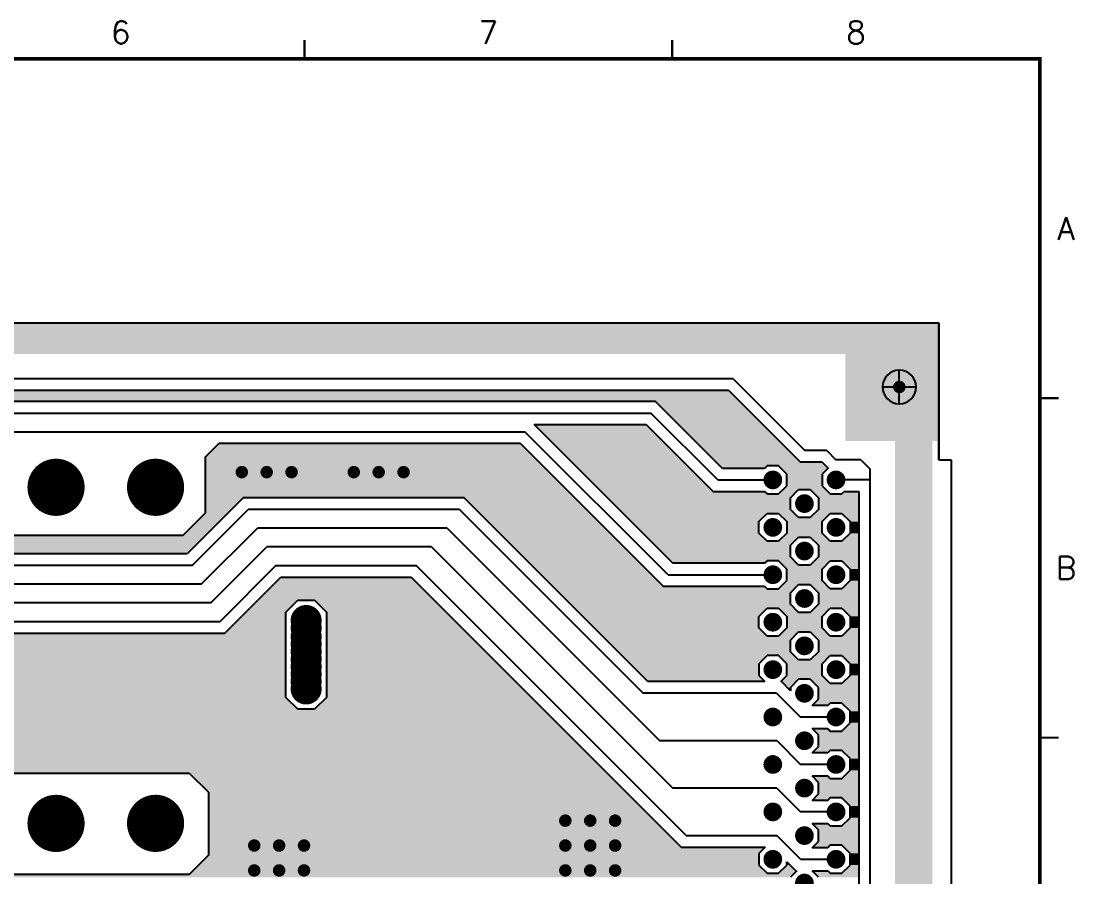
# Model space of a CAD drawing. Extents: x 295 to 953, y 10 to 290.
# Drawn here: x 746.9 to 886.5, y 176.5 to 290 of the extents above; entities that cross this region are included whole.
import ezdxf
from ezdxf.enums import TextEntityAlignment as Align

# ---------------------------------------------------------------- set-up
doc = ezdxf.new("R2010")
doc.units = 0
doc.header["$LTSCALE"] = 5
doc.header["$MEASUREMENT"] = 0
doc.layers.get('0').update_dxf_attribs({"linetype": 'CONTINUOUS', "lineweight": 25})
for name, color, linetype in [('L4-BOTTOM_GBR', 7, 'CONTINUOUS'), ('문자', 4, 'CONTINUOUS'), ('테두리', 3, 'CONTINUOUS')]:
    doc.layers.add(name, color=color, linetype=linetype)
doc.styles.get("Standard").update_dxf_attribs({"font": 'simplex.shx'})

# ---------------------------------------------------------------- blocks, each defined once
blk = doc.blocks.new('C')
at = {"layer": '테두리'}
blk.add_line((405, 285), (405, 15), dxfattribs=at)
for points, const_width in [([(307.5, 287.5), (307.5, 285)], 0.3), ([(356.25, 287.5), (356.25, 285)], 0.3), ([(15, 285), (15, 15), (405, 15), (405, 285), (15, 285)], 0.5), ([(407.5, 240), (405, 240)], 0.3), ([(407.5, 195), (405, 195)], 0.3)]:
    blk.add_lwpolyline(points, dxfattribs=dict(at, const_width=const_width))
at = {"layer": '문자'}
for s, p in [('6', (283.12, 288.5)), ('7', (331.88, 288.5)), ('8', (380.62, 288.5)), ('A', (408.5, 262.5)), ('B', (408.5, 217.5))]:
    blk.add_text(s, height=3, dxfattribs=at).set_placement(p, align=Align.MIDDLE)

msp = doc.modelspace()

# ---------------------------------------------------------------- linework, layer by layer
for points, const_width in [([(863.77, 241.49, -1), (862.94, 241.49, -1)], 0.825), ([(753.43, 228.19, -1), (749.64, 228.19, -1)], 3.79), ([(766.63, 228.19, -1), (762.84, 228.19, -1)], 3.79), ([(776.58, 230.2, -1), (775.75, 230.2, -1)], 0.825), ([(779.88, 230.2, -1), (779.05, 230.2, -1)], 0.825), ([(783.18, 230.2, -1), (782.35, 230.2, -1)], 0.825), ([(791.43, 230.2, -1), (790.6, 230.2, -1)], 0.825), ([(794.73, 230.2, -1), (793.9, 230.2, -1)], 0.825), ([(798.03, 230.2, -1), (797.2, 230.2, -1)], 0.825), ([(847.2, 229.17, -1), (845.96, 229.17, -1)], 1.24), ([(855.58, 229.17, -1), (854.34, 229.17, -1)], 1.24), ([(851.39, 226.03, -1), (850.15, 226.03, -1)], 1.24), ([(847.2, 222.88, -1), (845.96, 222.88, -1)], 1.24), ([(855.58, 222.88, -1), (854.34, 222.88, -1)], 1.24), ([(851.39, 219.74, -1), (850.15, 219.74, -1)], 1.24), ([(847.2, 216.6, -1), (845.96, 216.6, -1)], 1.24), ([(855.58, 216.6, -1), (854.34, 216.6, -1)], 1.24), ([(851.39, 213.45, -1), (850.15, 213.45, -1)], 1.24), ([(785.73, 210.53, -1), (783.67, 210.53, -1)], 2.06), ([(785.73, 209.54, -1), (783.67, 209.54, -1)], 2.06), ([(847.2, 210.31, -1), (845.96, 210.31, -1)], 1.24), ([(855.58, 210.31, -1), (854.34, 210.31, -1)], 1.24), ([(785.73, 208.39, -1), (783.67, 208.39, -1)], 2.06), ([(785.73, 207.4, -1), (783.67, 207.4, -1)], 2.06), ([(785.73, 206.41, -1), (783.67, 206.41, -1)], 2.06), ([(851.39, 207.17, -1), (850.15, 207.17, -1)], 1.24), ([(785.73, 205.42, -1), (783.67, 205.42, -1)], 2.06), ([(785.73, 204.43, -1), (783.67, 204.43, -1)], 2.06), ([(785.73, 203.44, -1), (783.67, 203.44, -1)], 2.06), ([(847.2, 204.02, -1), (845.96, 204.02, -1)], 1.24), ([(855.58, 204.02, -1), (854.34, 204.02, -1)], 1.24), ([(785.73, 202.45, -1), (783.67, 202.45, -1)], 2.06), ([(785.73, 201.46, -1), (783.67, 201.46, -1)], 2.06), ([(851.39, 200.88, -1), (850.15, 200.88, -1)], 1.24), ([(847.2, 197.74, -1), (845.96, 197.74, -1)], 1.24), ([(855.58, 197.74, -1), (854.34, 197.74, -1)], 1.24), ([(851.39, 194.59, -1), (850.15, 194.59, -1)], 1.24), ([(847.2, 191.45, -1), (845.96, 191.45, -1)], 1.24), ([(855.58, 191.45, -1), (854.34, 191.45, -1)], 1.24), ([(851.39, 188.31, -1), (850.15, 188.31, -1)], 1.24), ([(753.43, 183.64, -1), (749.64, 183.64, -1)], 3.79), ([(766.63, 183.64, -1), (762.84, 183.64, -1)], 3.79), ([(847.2, 185.16, -1), (845.96, 185.16, -1)], 1.24), ([(855.58, 185.16, -1), (854.34, 185.16, -1)], 1.24), ([(819.48, 184, -1), (818.65, 184, -1)], 0.825), ([(822.78, 184, -1), (821.95, 184, -1)], 0.825), ([(826.08, 184, -1), (825.25, 184, -1)], 0.825), ([(851.39, 182.02, -1), (850.15, 182.02, -1)], 1.24), ([(778.23, 180.7, -1), (777.4, 180.7, -1)], 0.825), ([(781.53, 180.7, -1), (780.7, 180.7, -1)], 0.825), ([(784.83, 180.7, -1), (784, 180.7, -1)], 0.825), ([(819.48, 180.7, -1), (818.65, 180.7, -1)], 0.825), ([(822.78, 180.7, -1), (821.95, 180.7, -1)], 0.825), ([(826.08, 180.7, -1), (825.25, 180.7, -1)], 0.825), ([(847.2, 178.88, -1), (845.96, 178.88, -1)], 1.24), ([(855.58, 178.88, -1), (854.34, 178.88, -1)], 1.24), ([(778.23, 177.4, -1), (777.4, 177.4, -1)], 0.825), ([(781.53, 177.4, -1), (780.7, 177.4, -1)], 0.825), ([(784.83, 177.4, -1), (784, 177.4, -1)], 0.825), ([(819.48, 177.4, -1), (818.65, 177.4, -1)], 0.825), ([(822.78, 177.4, -1), (821.95, 177.4, -1)], 0.825), ([(826.08, 177.4, -1), (825.25, 177.4, -1)], 0.825), ([(851.39, 175.73, -1), (850.15, 175.73, -1)], 1.24)]:
    msp.add_lwpolyline(points, format="xyb", close=True, dxfattribs=dict(const_width=const_width))
at = {"layer": 'L4-BOTTOM_GBR'}
for p, q in [((508.87, 250), (868.57, 250)), ((868.57, 231.85), (868.57, 250)), ((868.57, 250), (868.57, 231.85)), ((863.35, 239.26), (863.35, 243.71)), ((841.34, 242.57), (526.19, 242.57)), ((841.34, 242.57), (850.83, 233.09)), ((526.82, 241.05), (840.71, 241.05)), ((840.71, 241.05), (850.2, 231.56)), ((861.13, 241.49), (865.58, 241.49)), ((831.04, 239.56), (611.77, 239.56)), ((839.91, 230.69), (831.04, 239.56)), ((612.4, 238.04), (830.41, 238.04)), ((839.28, 229.17), (830.41, 238.04)), ((814.92, 236.51), (829.78, 236.51)), ((833.31, 218.12), (814.92, 236.51)), ((829.78, 236.51), (838.65, 227.64)), ((613.64, 235.56), (813.71, 235.56)), ((832.68, 216.6), (813.71, 235.56)), ((771.34, 232.21), (773.17, 234.04)), ((773.17, 234.04), (813.08, 234.04)), ((813.08, 234.04), (832.05, 215.07)), ((771.34, 224.79), (771.34, 232.21)), ((853.72, 233.09), (850.83, 233.09)), ((853.72, 233.09), (854.95, 231.85)), ((858.25, 231.85), (854.95, 231.85)), ((858.25, 231.85), (859.49, 230.61)), ((868.57, 231.85), (870.22, 231.85)), ((870.22, 231.85), (870.22, 103.15)), ((870.22, 231.85), (870.22, 103.15)), ((845.48, 230.69), (839.91, 230.69)), ((845.81, 231.02), (845.48, 230.69)), ((847.35, 231.02), (845.81, 231.02)), ((848.44, 229.94), (847.35, 231.02)), ((850.2, 231.56), (853.09, 231.56)), ((853.09, 231.56), (853.91, 230.74)), ((853.91, 230.74), (853.11, 229.94)), ((859.49, 229.17), (859.49, 230.61)), ((839.28, 229.17), (846.58, 229.17)), ((848.44, 228.4), (848.44, 229.94)), ((853.11, 229.94), (853.11, 228.4)), ((859.49, 229.17), (854.96, 229.17)), ((859.49, 153.73), (859.49, 229.17)), ((838.65, 227.64), (845.48, 227.64)), ((845.48, 227.64), (845.81, 227.31)), ((847.35, 227.31), (848.44, 228.4)), ((848.92, 226.79), (850, 227.88)), ((850, 227.88), (851.54, 227.88)), ((851.54, 227.88), (852.63, 226.79)), ((853.11, 228.4), (854.19, 227.31)), ((855.73, 227.31), (856.06, 227.64)), ((856.06, 227.64), (857.97, 227.64)), ((857.97, 227.64), (857.97, 155.26)), ((776.36, 226.78), (768.94, 219.35)), ((805.67, 226.78), (776.36, 226.78)), ((830.01, 202.44), (805.67, 226.78)), ((845.81, 227.31), (847.35, 227.31)), ((848.92, 225.26), (848.92, 226.79)), ((852.63, 226.79), (852.63, 225.26)), ((854.19, 227.31), (855.73, 227.31)), ((768.38, 221.83), (771.34, 224.79)), ((769.57, 217.82), (776.99, 225.25)), ((805.04, 225.25), (776.99, 225.25)), ((805.04, 225.25), (829.38, 200.91)), ((850, 224.17), (848.92, 225.26)), ((852.63, 225.26), (851.54, 224.17)), ((844.72, 223.65), (845.81, 224.74)), ((844.72, 222.11), (844.72, 223.65)), ((845.81, 224.74), (847.35, 224.74)), ((847.35, 224.74), (848.44, 223.65)), ((848.44, 223.65), (848.44, 222.11)), ((851.54, 224.17), (850, 224.17)), ((853.11, 223.65), (854.19, 224.74)), ((853.11, 222.11), (853.11, 223.65)), ((854.19, 224.74), (855.73, 224.74)), ((855.73, 224.74), (856.82, 223.65)), ((856.82, 223.65), (856.82, 222.11)), ((770.8, 215.35), (778.23, 222.78)), ((803.39, 222.78), (778.23, 222.78)), ((803.39, 222.78), (831.61, 194.56)), ((845.81, 221.03), (844.72, 222.11)), ((848.44, 222.11), (847.35, 221.03)), ((854.19, 221.03), (853.11, 222.11)), ((856.82, 222.11), (855.73, 221.03)), ((720.84, 221.83), (768.38, 221.83)), ((847.35, 221.03), (845.81, 221.03)), ((848.92, 220.51), (850, 221.6)), ((850, 221.6), (851.54, 221.6)), ((851.54, 221.6), (852.63, 220.51)), ((855.73, 221.03), (854.19, 221.03)), ((768.94, 219.35), (721.94, 219.35)), ((772.04, 212.88), (779.47, 220.3)), ((801.33, 220.3), (779.47, 220.3)), ((801.33, 220.3), (833.34, 188.29)), ((848.92, 218.97), (848.92, 220.51)), ((852.63, 220.51), (852.63, 218.97)), ((769.57, 217.82), (721.3, 217.82)), ((780.7, 217.82), (773.28, 210.4)), ((780.7, 217.82), (799.27, 217.82)), ((835.07, 182.02), (799.27, 217.82)), ((845.48, 218.12), (833.31, 218.12)), ((845.81, 218.45), (845.48, 218.12)), ((847.35, 218.45), (845.81, 218.45)), ((848.44, 217.36), (847.35, 218.45)), ((850, 217.88), (848.92, 218.97)), ((851.54, 217.88), (850, 217.88)), ((852.63, 218.97), (851.54, 217.88)), ((853.11, 217.36), (854.19, 218.45)), ((854.19, 218.45), (855.73, 218.45)), ((855.73, 218.45), (856.82, 217.36)), ((832.68, 216.6), (846.58, 216.6)), ((848.44, 215.83), (848.44, 217.36)), ((853.11, 215.83), (853.11, 217.36)), ((856.82, 217.36), (856.82, 215.83)), ((770.8, 215.35), (720.07, 215.35)), ((773.91, 208.87), (781.34, 216.3)), ((781.34, 216.3), (798.64, 216.3)), ((798.64, 216.3), (834.44, 180.49)), ((832.05, 215.07), (845.48, 215.07)), ((845.48, 215.07), (845.81, 214.74)), ((847.35, 214.74), (848.44, 215.83)), ((848.92, 214.22), (850, 215.31)), ((850, 215.31), (851.54, 215.31)), ((851.54, 215.31), (852.63, 214.22)), ((854.19, 214.74), (853.11, 215.83)), ((856.82, 215.83), (855.73, 214.74)), ((845.81, 214.74), (847.35, 214.74)), ((848.92, 212.68), (848.92, 214.22)), ((852.63, 214.22), (852.63, 212.68)), ((855.73, 214.74), (854.19, 214.74)), ((772.04, 212.88), (718.83, 212.88)), ((782.02, 211.64), (783.59, 213.21)), ((783.59, 213.21), (785.81, 213.21)), ((785.81, 213.21), (787.38, 211.64)), ((850, 211.6), (848.92, 212.68)), ((852.63, 212.68), (851.54, 211.6)), ((782.02, 200.34), (782.02, 211.64)), ((787.38, 211.64), (787.38, 200.34)), ((844.72, 211.08), (845.81, 212.17)), ((844.72, 209.54), (844.72, 211.08)), ((845.81, 212.17), (847.35, 212.17)), ((847.35, 212.17), (848.44, 211.08)), ((848.44, 211.08), (848.44, 209.54)), ((851.54, 211.6), (850, 211.6)), ((853.11, 211.08), (854.19, 212.17)), ((853.11, 209.54), (853.11, 211.08)), ((854.19, 212.17), (855.73, 212.17)), ((855.73, 212.17), (856.82, 211.08)), ((856.82, 211.08), (856.82, 209.54)), ((717.59, 210.4), (773.28, 210.4)), ((845.81, 208.45), (844.72, 209.54)), ((848.44, 209.54), (847.35, 208.45)), ((854.19, 208.45), (853.11, 209.54)), ((856.82, 209.54), (855.73, 208.45)), ((716.96, 208.87), (773.91, 208.87)), ((847.35, 208.45), (845.81, 208.45)), ((848.92, 207.93), (850, 209.02)), ((850, 209.02), (851.54, 209.02)), ((851.54, 209.02), (852.63, 207.93)), ((855.73, 208.45), (854.19, 208.45)), ((848.92, 206.4), (848.92, 207.93)), ((852.63, 207.93), (852.63, 206.4)), ((845.81, 205.88), (844.72, 204.79)), ((847.35, 205.88), (845.81, 205.88)), ((848.44, 204.79), (847.35, 205.88)), ((850, 205.31), (848.92, 206.4)), ((851.54, 205.31), (850, 205.31)), ((852.63, 206.4), (851.54, 205.31)), ((853.11, 204.79), (854.19, 205.88)), ((854.19, 205.88), (855.73, 205.88)), ((855.73, 205.88), (856.82, 204.79)), ((844.72, 204.79), (844.72, 203.25)), ((848.44, 203.25), (848.44, 204.79)), ((853.11, 203.25), (853.11, 204.79)), ((856.82, 204.79), (856.82, 203.25)), ((845.54, 202.44), (830.01, 202.44)), ((844.72, 203.25), (845.54, 202.44)), ((847.62, 202.44), (848.44, 203.25)), ((847.71, 202.44), (847.62, 202.44)), ((848.92, 201.23), (847.71, 202.44)), ((850, 202.74), (848.92, 201.65)), ((851.54, 202.74), (850, 202.74)), ((852.63, 201.65), (851.54, 202.74)), ((854.19, 202.17), (853.11, 203.25)), ((856.82, 203.25), (855.73, 202.17)), ((848.92, 201.65), (848.92, 201.23)), ((852.63, 200.11), (852.63, 201.65)), ((855.73, 202.17), (854.19, 202.17)), ((783.59, 198.77), (782.02, 200.34)), ((787.38, 200.34), (785.81, 198.77)), ((847.08, 200.91), (829.38, 200.91)), ((847.08, 200.91), (850.25, 197.74)), ((851.78, 199.26), (852.63, 200.11)), ((785.81, 198.77), (783.59, 198.77)), ((853.86, 199.26), (851.78, 199.26)), ((854.19, 199.59), (853.86, 199.26)), ((855.73, 199.59), (854.19, 199.59)), ((856.82, 198.51), (855.73, 199.59)), ((856.82, 196.97), (856.82, 198.51)), ((854.96, 197.74), (850.25, 197.74)), ((855.73, 195.88), (856.82, 196.97)), ((851.78, 196.21), (853.86, 196.21)), ((852.63, 195.36), (851.78, 196.21)), ((853.86, 196.21), (854.19, 195.88)), ((854.19, 195.88), (855.73, 195.88)), ((847.14, 194.56), (831.61, 194.56)), ((847.14, 194.56), (850.25, 191.45)), ((852.63, 193.82), (852.63, 195.36)), ((851.78, 192.98), (852.63, 193.82)), ((853.86, 192.98), (851.78, 192.98)), ((854.19, 193.31), (853.86, 192.98)), ((855.73, 193.31), (854.19, 193.31)), ((856.82, 192.22), (855.73, 193.31)), ((854.96, 191.45), (850.25, 191.45)), ((856.82, 190.68), (856.82, 192.22)), ((720.43, 190.31), (769.21, 190.31)), ((769.21, 190.31), (771.75, 187.76)), ((851.78, 189.92), (853.86, 189.92)), ((852.63, 189.08), (851.78, 189.92)), ((853.86, 189.92), (854.19, 189.59)), ((855.73, 189.59), (856.82, 190.68)), ((852.63, 187.54), (852.63, 189.08)), ((854.19, 189.59), (855.73, 189.59)), ((771.75, 187.76), (771.75, 179.41)), ((847.13, 188.29), (833.34, 188.29)), ((847.13, 188.29), (850.25, 185.16)), ((851.78, 186.69), (852.63, 187.54)), ((853.86, 186.69), (851.78, 186.69)), ((854.19, 187.02), (853.86, 186.69)), ((855.73, 187.02), (854.19, 187.02)), ((856.82, 185.93), (855.73, 187.02)), ((856.82, 184.39), (856.82, 185.93)), ((854.96, 185.16), (850.25, 185.16)), ((855.73, 183.31), (856.82, 184.39)), ((851.78, 183.64), (853.86, 183.64)), ((852.63, 182.79), (851.78, 183.64)), ((853.86, 183.64), (854.19, 183.31)), ((854.19, 183.31), (855.73, 183.31)), ((835.07, 182.02), (847.11, 182.02)), ((850.25, 178.88), (847.11, 182.02)), ((852.63, 181.25), (852.63, 182.79)), ((834.44, 180.49), (845.57, 180.49)), ((845.57, 180.49), (844.72, 179.65)), ((851.78, 180.4), (852.63, 181.25)), ((853.86, 180.4), (851.78, 180.4)), ((854.19, 180.73), (853.86, 180.4)), ((855.73, 180.73), (854.19, 180.73)), ((856.82, 179.65), (855.73, 180.73)), ((771.75, 179.41), (769.21, 176.86)), ((844.72, 179.65), (844.72, 178.11)), ((850.25, 178.88), (854.96, 178.88)), ((856.82, 178.11), (856.82, 179.65)), ((844.72, 178.11), (845.81, 177.02)), ((847.35, 177.02), (848.44, 178.11)), ((848.44, 178.53), (849.62, 177.35)), ((848.44, 178.11), (848.44, 178.53)), ((849.76, 177.35), (848.92, 176.5)), ((849.62, 177.35), (849.76, 177.35)), ((851.78, 177.35), (853.86, 177.35)), ((852.63, 176.5), (851.78, 177.35)), ((853.86, 177.35), (854.19, 177.02)), ((855.73, 177.02), (856.82, 178.11)), ((769.21, 176.86), (720.43, 176.86)), ((845.81, 177.02), (847.35, 177.02)), ((854.19, 177.02), (855.73, 177.02))]:
    msp.add_line(p, q, dxfattribs=at)
for start, end in [(0, 180), (180, 0)]:
    msp.add_arc((863.35, 241.49), 2.23, start, end, dxfattribs=at)
for points in [[(868.4, 246.62), (868.4, 249.83), (505.73, 246.62), (508.95, 249.83)], [(868.4, 249.83), (868.4, 249.83), (508.95, 249.83), (868.4, 249.83)], [(868.4, 245.87), (868.4, 246.62), (505.73, 245.87), (505.73, 246.62)], [(868.4, 245.87), (868.4, 245.87), (856.19, 245.87), (505.73, 245.87)], [(868.4, 234.32), (868.4, 245.87), (856.19, 234.32), (856.19, 245.87)], [(842.2, 239.56), (840.71, 241.05), (525.34, 239.56), (526.82, 241.05)], [(840.71, 241.05), (840.71, 241.05), (592.25, 241.05), (840.71, 241.05)], [(842.2, 239.56), (842.2, 239.56), (831.04, 239.56), (611.77, 239.56)], [(850, 231.76), (842.2, 239.56), (838.85, 231.76), (831.04, 239.56)], [(838.65, 227.64), (829.78, 236.51), (823.79, 227.64), (814.92, 236.51)], [(829.78, 236.51), (829.78, 236.51), (814.92, 236.51), (829.78, 236.51)], [(814.91, 232.21), (813.08, 234.04), (771.34, 232.21), (773.17, 234.04)], [(813.08, 234.04), (813.08, 234.04), (773.17, 234.04), (813.08, 234.04)], [(867.74, 234.32), (867.74, 234.32), (862.79, 234.32), (856.19, 234.32)], [(867.74, 100.76), (867.74, 234.32), (862.79, 100.76), (862.79, 234.32)], [(820.34, 226.78), (814.91, 232.21), (771.34, 226.78), (771.34, 232.21)], [(850.2, 231.56), (850, 231.76), (839.05, 231.56), (838.85, 231.76)], [(853.62, 231.02), (853.09, 231.56), (839.58, 231.02), (839.05, 231.56)], [(845.48, 230.69), (845.81, 231.02), (839.91, 230.69), (839.58, 231.02)], [(853.62, 231.02), (853.62, 231.02), (847.35, 231.02), (845.81, 231.02)], [(853.91, 230.74), (853.62, 231.02), (847.64, 230.74), (847.35, 231.02)], [(853.11, 229.94), (853.91, 230.74), (848.44, 229.94), (847.64, 230.74)], [(853.11, 228.4), (853.11, 229.94), (848.44, 228.4), (848.44, 229.94)], [(845.81, 227.31), (845.48, 227.64), (824.12, 227.31), (823.79, 227.64)], [(849.43, 227.31), (850, 227.88), (847.35, 227.31), (847.92, 227.88)], [(853.62, 227.88), (853.11, 228.4), (847.92, 227.88), (848.44, 228.4)], [(853.62, 227.88), (853.62, 227.88), (851.54, 227.88), (850, 227.88)], [(854.19, 227.31), (853.62, 227.88), (852.11, 227.31), (851.54, 227.88)], [(857.97, 227.31), (857.97, 227.64), (855.73, 227.31), (856.06, 227.64)], [(857.97, 227.64), (857.97, 227.64), (856.06, 227.64), (857.97, 227.64)], [(774.37, 224.79), (776.36, 226.78), (771.34, 224.79), (771.34, 226.78)], [(820.34, 226.78), (820.34, 226.78), (805.67, 226.78), (776.36, 226.78)], [(832.05, 215.07), (820.34, 226.78), (817.38, 215.07), (805.67, 226.78)], [(848.92, 226.79), (849.43, 227.31), (824.64, 226.79), (824.12, 227.31)], [(848.92, 225.26), (848.92, 226.79), (826.18, 225.26), (824.64, 226.79)], [(849.43, 227.31), (849.43, 227.31), (845.81, 227.31), (847.35, 227.31)], [(857.97, 226.79), (857.97, 227.31), (852.63, 226.79), (852.11, 227.31)], [(857.97, 225.26), (857.97, 226.79), (852.63, 225.26), (852.63, 226.79)], [(857.97, 227.31), (857.97, 227.31), (854.19, 227.31), (855.73, 227.31)], [(771.41, 221.83), (774.37, 224.79), (768.38, 221.83), (771.34, 224.79)], [(849.43, 224.74), (848.92, 225.26), (826.7, 224.74), (826.18, 225.26)], [(857.97, 224.74), (857.97, 225.26), (852.11, 224.74), (852.63, 225.26)], [(844.72, 223.65), (845.81, 224.74), (827.78, 223.65), (826.7, 224.74)], [(844.72, 222.11), (844.72, 223.65), (829.32, 222.11), (827.78, 223.65)], [(849.43, 224.74), (849.43, 224.74), (847.35, 224.74), (845.81, 224.74)], [(850, 224.17), (849.43, 224.74), (847.92, 224.17), (847.35, 224.74)], [(853.11, 223.65), (853.62, 224.17), (848.44, 223.65), (847.92, 224.17)], [(853.11, 222.11), (853.11, 223.65), (848.44, 222.11), (848.44, 223.65)], [(853.62, 224.17), (853.62, 224.17), (850, 224.17), (851.54, 224.17)], [(853.62, 224.17), (854.19, 224.74), (851.54, 224.17), (852.11, 224.74)], [(857.97, 224.74), (857.97, 224.74), (855.73, 224.74), (854.19, 224.74)], [(857.97, 223.65), (857.97, 224.74), (856.82, 223.65), (855.73, 224.74)], [(857.97, 222.11), (857.97, 223.65), (856.82, 222.11), (856.82, 223.65)], [(845.81, 221.03), (844.72, 222.11), (830.41, 221.03), (829.32, 222.11)], [(853.62, 221.6), (853.11, 222.11), (847.92, 221.6), (848.44, 222.11)], [(857.97, 221.03), (857.97, 222.11), (855.73, 221.03), (856.82, 222.11)], [(768.94, 219.35), (771.41, 221.83), (721.94, 219.35), (719.46, 221.83)], [(848.92, 220.51), (849.43, 221.03), (830.93, 220.51), (830.41, 221.03)], [(849.43, 221.03), (850, 221.6), (847.35, 221.03), (847.92, 221.6)], [(853.62, 221.6), (853.62, 221.6), (851.54, 221.6), (850, 221.6)], [(854.19, 221.03), (853.62, 221.6), (852.11, 221.03), (851.54, 221.6)], [(857.97, 220.51), (857.97, 221.03), (852.63, 220.51), (852.11, 221.03)], [(857.97, 221.03), (857.97, 221.03), (854.19, 221.03), (855.73, 221.03)], [(848.92, 218.97), (848.92, 220.51), (832.46, 218.97), (830.93, 220.51)], [(857.97, 218.97), (857.97, 220.51), (852.63, 218.97), (852.63, 220.51)], [(849.43, 218.45), (848.92, 218.97), (832.98, 218.45), (832.46, 218.97)], [(845.48, 218.12), (845.81, 218.45), (833.31, 218.12), (832.98, 218.45)], [(849.43, 218.45), (849.43, 218.45), (847.35, 218.45), (845.81, 218.45)], [(850, 217.88), (849.43, 218.45), (847.92, 217.88), (847.35, 218.45)], [(853.11, 217.36), (853.62, 217.88), (848.44, 217.36), (847.92, 217.88)], [(853.62, 217.88), (853.62, 217.88), (850, 217.88), (851.54, 217.88)], [(853.62, 217.88), (854.19, 218.45), (851.54, 217.88), (852.11, 218.45)], [(857.97, 218.45), (857.97, 218.97), (852.11, 218.45), (852.63, 218.97)], [(857.97, 218.45), (857.97, 218.45), (855.73, 218.45), (854.19, 218.45)], [(857.97, 217.36), (857.97, 218.45), (856.82, 217.36), (855.73, 218.45)], [(853.11, 215.83), (853.11, 217.36), (848.44, 215.83), (848.44, 217.36)], [(857.97, 215.83), (857.97, 217.36), (856.82, 215.83), (856.82, 217.36)], [(801.72, 213.21), (798.64, 216.3), (778.25, 213.21), (781.34, 216.3)], [(798.64, 216.3), (798.64, 216.3), (783.59, 216.3), (798.64, 216.3)], [(845.81, 214.74), (845.48, 215.07), (817.71, 214.74), (817.38, 215.07)], [(849.43, 214.74), (850, 215.31), (847.35, 214.74), (847.92, 215.31)], [(853.62, 215.31), (853.11, 215.83), (847.92, 215.31), (848.44, 215.83)], [(853.62, 215.31), (853.62, 215.31), (851.54, 215.31), (850, 215.31)], [(854.19, 214.74), (853.62, 215.31), (852.11, 214.74), (851.54, 215.31)], [(857.97, 214.74), (857.97, 215.83), (855.73, 214.74), (856.82, 215.83)], [(848.92, 214.22), (849.43, 214.74), (818.23, 214.22), (817.71, 214.74)], [(848.92, 212.68), (848.92, 214.22), (819.77, 212.68), (818.23, 214.22)], [(849.43, 214.74), (849.43, 214.74), (845.81, 214.74), (847.35, 214.74)], [(857.97, 214.22), (857.97, 214.74), (852.63, 214.22), (852.11, 214.74)], [(857.97, 212.68), (857.97, 214.22), (852.63, 212.68), (852.63, 214.22)], [(857.97, 214.74), (857.97, 214.74), (854.19, 214.74), (855.73, 214.74)], [(782.02, 211.64), (783.59, 213.21), (776.68, 211.64), (778.25, 213.21)], [(801.72, 213.21), (801.72, 213.21), (785.81, 213.21), (783.59, 213.21)], [(803.29, 211.64), (801.72, 213.21), (787.38, 211.64), (785.81, 213.21)], [(849.43, 212.17), (848.92, 212.68), (820.28, 212.17), (819.77, 212.68)], [(857.97, 212.17), (857.97, 212.68), (852.11, 212.17), (852.63, 212.68)], [(782.02, 208.87), (782.02, 211.64), (773.91, 208.87), (776.68, 211.64)], [(814.59, 200.34), (803.29, 211.64), (787.38, 200.34), (787.38, 211.64)], [(844.72, 211.08), (845.81, 212.17), (821.37, 211.08), (820.28, 212.17)], [(844.72, 209.54), (844.72, 211.08), (822.91, 209.54), (821.37, 211.08)], [(849.43, 212.17), (849.43, 212.17), (847.35, 212.17), (845.81, 212.17)], [(850, 211.6), (849.43, 212.17), (847.92, 211.6), (847.35, 212.17)], [(853.11, 211.08), (853.62, 211.6), (848.44, 211.08), (847.92, 211.6)], [(853.11, 209.54), (853.11, 211.08), (848.44, 209.54), (848.44, 211.08)], [(853.62, 211.6), (853.62, 211.6), (850, 211.6), (851.54, 211.6)], [(853.62, 211.6), (854.19, 212.17), (851.54, 211.6), (852.11, 212.17)], [(857.97, 212.17), (857.97, 212.17), (855.73, 212.17), (854.19, 212.17)], [(857.97, 211.08), (857.97, 212.17), (856.82, 211.08), (855.73, 212.17)], [(857.97, 209.54), (857.97, 211.08), (856.82, 209.54), (856.82, 211.08)], [(845.81, 208.45), (844.72, 209.54), (824, 208.45), (822.91, 209.54)], [(853.62, 209.02), (853.11, 209.54), (847.92, 209.02), (848.44, 209.54)], [(857.97, 208.45), (857.97, 209.54), (855.73, 208.45), (856.82, 209.54)], [(782.02, 200.51), (782.02, 208.87), (707.85, 200.51), (707.85, 208.87)], [(782.02, 208.87), (782.02, 208.87), (720.43, 208.87), (773.91, 208.87)], [(848.92, 207.93), (849.43, 208.45), (824.52, 207.93), (824, 208.45)], [(849.43, 208.45), (850, 209.02), (847.35, 208.45), (847.92, 209.02)], [(853.62, 209.02), (853.62, 209.02), (851.54, 209.02), (850, 209.02)], [(854.19, 208.45), (853.62, 209.02), (852.11, 208.45), (851.54, 209.02)], [(857.97, 207.93), (857.97, 208.45), (852.63, 207.93), (852.11, 208.45)], [(857.97, 208.45), (857.97, 208.45), (854.19, 208.45), (855.73, 208.45)], [(848.92, 206.4), (848.92, 207.93), (826.05, 206.4), (824.52, 207.93)], [(857.97, 206.4), (857.97, 207.93), (852.63, 206.4), (852.63, 207.93)], [(849.43, 205.88), (848.92, 206.4), (826.57, 205.88), (826.05, 206.4)], [(844.72, 204.79), (845.81, 205.88), (827.66, 204.79), (826.57, 205.88)], [(849.43, 205.88), (849.43, 205.88), (847.35, 205.88), (845.81, 205.88)], [(850, 205.31), (849.43, 205.88), (847.92, 205.31), (847.35, 205.88)], [(853.11, 204.79), (853.62, 205.31), (848.44, 204.79), (847.92, 205.31)], [(853.62, 205.31), (854.19, 205.88), (851.54, 205.31), (852.11, 205.88)], [(857.97, 205.88), (857.97, 206.4), (852.11, 205.88), (852.63, 206.4)], [(857.97, 205.88), (857.97, 205.88), (855.73, 205.88), (854.19, 205.88)], [(857.97, 204.79), (857.97, 205.88), (856.82, 204.79), (855.73, 205.88)], [(844.72, 203.25), (844.72, 204.79), (829.2, 203.25), (827.66, 204.79)], [(853.11, 203.25), (853.11, 204.79), (848.44, 203.25), (848.44, 204.79)], [(857.97, 203.25), (857.97, 204.79), (856.82, 203.25), (856.82, 204.79)], [(845.54, 202.44), (844.72, 203.25), (830.01, 202.44), (829.2, 203.25)], [(849.71, 202.44), (850, 202.74), (847.62, 202.44), (847.92, 202.74)], [(849.71, 202.44), (849.71, 202.44), (847.71, 202.44), (847.62, 202.44)], [(848.92, 201.65), (849.71, 202.44), (848.5, 201.65), (847.71, 202.44)], [(853.62, 202.74), (853.11, 203.25), (847.92, 202.74), (848.44, 203.25)], [(853.62, 202.74), (853.62, 202.74), (851.54, 202.74), (850, 202.74)], [(854.19, 202.17), (853.62, 202.74), (852.11, 202.17), (851.54, 202.74)], [(857.97, 202.17), (857.97, 203.25), (855.73, 202.17), (856.82, 203.25)], [(848.92, 201.23), (848.92, 201.65), (848.92, 201.23), (848.5, 201.65)], [(857.97, 201.65), (857.97, 202.17), (852.63, 201.65), (852.11, 202.17)], [(857.97, 200.11), (857.97, 201.65), (852.63, 200.11), (852.63, 201.65)], [(783.42, 198.94), (782.02, 200.34), (706.28, 198.94), (707.68, 200.34)], [(782.02, 200.34), (782.02, 200.51), (707.68, 200.34), (707.85, 200.51)], [(816.16, 198.77), (814.59, 200.34), (785.81, 198.77), (787.38, 200.34)], [(857.97, 199.59), (857.97, 200.11), (852.11, 199.59), (852.63, 200.11)], [(817.03, 197.9), (816.16, 198.77), (602.31, 197.9), (601.44, 198.77)], [(783.59, 198.77), (783.42, 198.94), (696.54, 198.77), (696.7, 198.94)], [(853.86, 199.26), (854.19, 199.59), (851.78, 199.26), (852.11, 199.59)], [(857.97, 199.59), (857.97, 199.59), (855.73, 199.59), (854.19, 199.59)], [(857.97, 198.51), (857.97, 199.59), (856.82, 198.51), (855.73, 199.59)], [(857.97, 196.97), (857.97, 198.51), (856.82, 196.97), (856.82, 198.51)], [(817.03, 197.9), (817.03, 197.9), (685.64, 197.9), (624.97, 197.9)], [(824.62, 190.31), (817.03, 197.9), (693.23, 190.31), (685.64, 197.9)], [(857.97, 195.88), (857.97, 196.97), (855.73, 195.88), (856.82, 196.97)], [(854.19, 195.88), (853.86, 196.21), (852.11, 195.88), (851.78, 196.21)], [(853.86, 196.21), (853.86, 196.21), (851.78, 196.21), (853.86, 196.21)], [(857.97, 195.36), (857.97, 195.88), (852.63, 195.36), (852.11, 195.88)], [(857.97, 193.82), (857.97, 195.36), (852.63, 193.82), (852.63, 195.36)], [(853.86, 192.98), (854.19, 193.31), (851.78, 192.98), (852.11, 193.31)], [(857.97, 193.31), (857.97, 193.82), (852.11, 193.31), (852.63, 193.82)], [(857.97, 193.31), (857.97, 193.31), (855.73, 193.31), (854.19, 193.31)], [(857.97, 192.22), (857.97, 193.31), (856.82, 192.22), (855.73, 193.31)], [(857.97, 190.68), (857.97, 192.22), (856.82, 190.68), (856.82, 192.22)], [(824.62, 190.31), (824.62, 190.31), (769.21, 190.31), (720.43, 190.31)], [(827.17, 187.76), (824.62, 190.31), (771.75, 187.76), (769.21, 190.31)], [(854.19, 189.59), (853.86, 189.92), (852.11, 189.59), (851.78, 189.92)], [(853.86, 189.92), (853.86, 189.92), (851.78, 189.92), (853.86, 189.92)], [(857.97, 189.59), (857.97, 190.68), (855.73, 189.59), (856.82, 190.68)], [(857.97, 189.08), (857.97, 189.59), (852.63, 189.08), (852.11, 189.59)], [(857.97, 187.54), (857.97, 189.08), (852.63, 187.54), (852.63, 189.08)], [(834.44, 180.49), (827.17, 187.76), (771.75, 180.49), (771.75, 187.76)], [(857.97, 187.02), (857.97, 187.54), (852.11, 187.02), (852.63, 187.54)], [(853.86, 186.69), (854.19, 187.02), (851.78, 186.69), (852.11, 187.02)], [(857.97, 187.02), (857.97, 187.02), (855.73, 187.02), (854.19, 187.02)], [(857.97, 185.93), (857.97, 187.02), (856.82, 185.93), (855.73, 187.02)], [(857.97, 184.39), (857.97, 185.93), (856.82, 184.39), (856.82, 185.93)], [(857.97, 183.31), (857.97, 184.39), (855.73, 183.31), (856.82, 184.39)], [(854.19, 183.31), (853.86, 183.64), (852.11, 183.31), (851.78, 183.64)], [(853.86, 183.64), (853.86, 183.64), (851.78, 183.64), (853.86, 183.64)], [(857.97, 182.79), (857.97, 183.31), (852.63, 182.79), (852.11, 183.31)], [(857.97, 181.25), (857.97, 182.79), (852.63, 181.25), (852.63, 182.79)], [(844.72, 179.65), (845.57, 180.49), (771.75, 179.65), (771.75, 180.49)], [(853.86, 180.4), (854.19, 180.73), (851.78, 180.4), (852.11, 180.73)], [(857.97, 180.73), (857.97, 181.25), (852.11, 180.73), (852.63, 181.25)], [(857.97, 180.73), (857.97, 180.73), (855.73, 180.73), (854.19, 180.73)], [(857.97, 179.65), (857.97, 180.73), (856.82, 179.65), (855.73, 180.73)], [(844.72, 178.11), (844.72, 179.41), (770.45, 178.11), (771.75, 179.41)], [(844.72, 179.41), (844.72, 179.65), (771.75, 179.41), (771.75, 179.65)], [(857.97, 178.11), (857.97, 179.65), (856.82, 178.11), (856.82, 179.65)], [(845.81, 177.02), (844.72, 178.11), (769.36, 177.02), (770.45, 178.11)], [(849.43, 177.02), (849.76, 177.35), (847.35, 177.02), (847.68, 177.35)], [(849.62, 177.35), (848.86, 178.11), (847.68, 177.35), (848.44, 178.11)], [(848.86, 178.11), (848.44, 178.53), (848.44, 178.11), (848.44, 178.53)], [(854.19, 177.02), (853.86, 177.35), (852.11, 177.02), (851.78, 177.35)], [(853.86, 177.35), (853.86, 177.35), (851.78, 177.35), (853.86, 177.35)], [(857.97, 177.02), (857.97, 178.11), (855.73, 177.02), (856.82, 178.11)], [(848.92, 176.5), (849.28, 176.86), (705.51, 176.5), (705.51, 176.86)], [(849.28, 176.86), (849.43, 177.02), (769.21, 176.86), (769.36, 177.02)], [(857.97, 176.5), (857.97, 177.02), (852.63, 176.5), (852.11, 177.02)], [(857.97, 177.02), (857.97, 177.02), (854.19, 177.02), (855.73, 177.02)]]:
    msp.add_solid(points, dxfattribs=at)

# ---------------------------------------------------------------- block references
msp.add_blockref('C', (476.98, 0))

doc.saveas('drawing.dxf')
